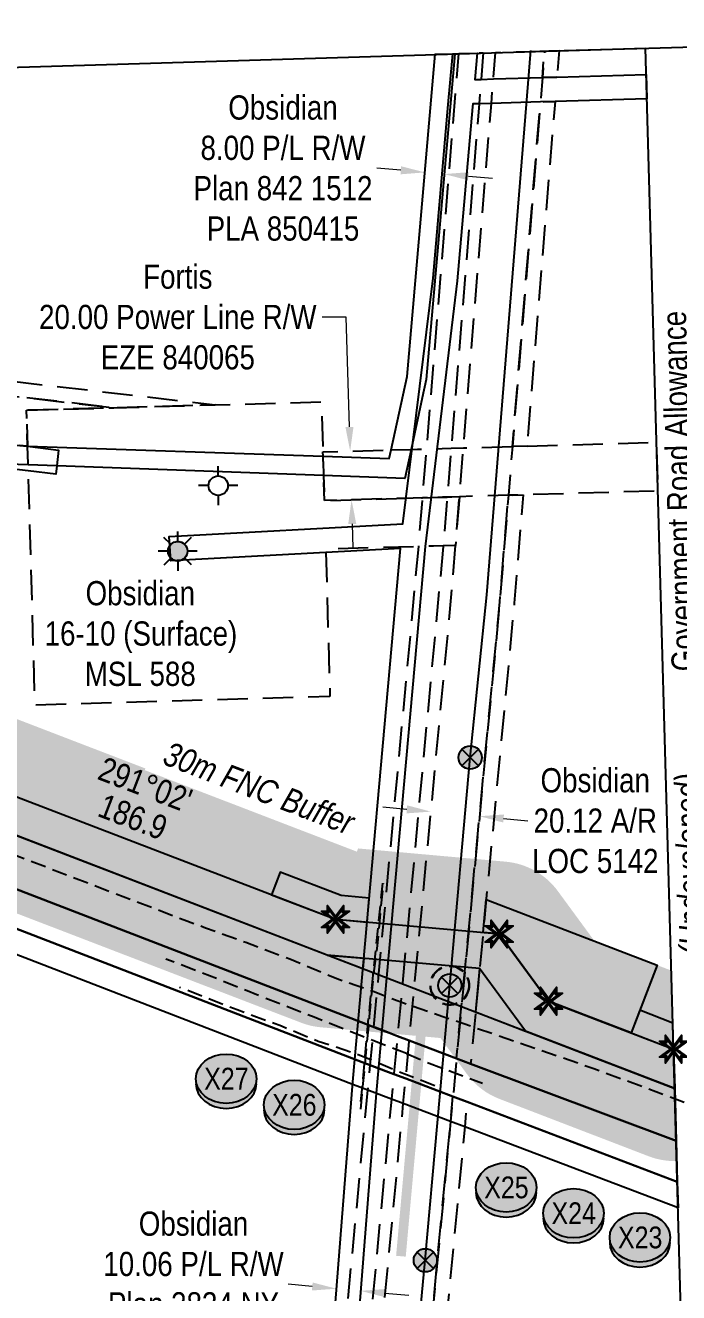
# Model space of a CAD drawing. Extents: x 633209 to 644713, y 5826006 to 5832721.
# Drawn here: x 641038 to 641308, y 5830457 to 5830980 of the extents above; entities that cross this region are included whole.
import ezdxf
from ezdxf.enums import TextEntityAlignment as Align

# ---------------------------------------------------------------- set-up
doc = ezdxf.new("R2010")
doc.units = 0
doc.header["$LTSCALE"] = 5
doc.header["$PDSIZE"] = 0.5
for name, pattern in [('0', [1, 1, 0]), ('DASHED4', [1.875, 1.25, -0.625]), ('foc-ACCESSROAD', [3.75, 2.5, -1.25]), ('foc-FLOWLINE', [3.75, 2.5, -1.25]), ('foc-TRAV', [1.875, 1.25, -0.625]), ('POWERLINE5', [7.799999999999997, 2.399999999999999, -0.6, 0.6, -0.6, 0.6, -0.6, 2.399999999999999]), ('UG_PIPE', [1.875, 1.25, -0.625])]:
    doc.linetypes.add(name, pattern=pattern)
doc.layers.get('Defpoints').update_dxf_attribs({"color": 9})
for name, color, linetype in [('AS-DRILL-T', 8, 'Continuous'), ('AS-PIPE-UG', 44, 'UG_PIPE'), ('AS-POWER', 104, 'foc-POWER'), ('AS-POWER-EXISTING', 72, 'POWERLINE5'), ('AS-ROADS', 254, 'Continuous'), ('C-AR', 13, 'foc-ACCESSROAD'), ('C-FLOWLINE', 13, 'foc-FLOWLINE'), ('C-RW', 13, 'Continuous'), ('C-WS', 13, 'foc-ACCESSROAD'), ('C-WS-S', 8, 'Continuous'), ('CG-NOTES', 7, 'Continuous'), ('F-EZE', 190, 'foc-FLOWLINE'), ('F-RW', 190, 'Continuous'), ('L-BD1', 253, 'Continuous'), ('L-MON', 1, 'Continuous'), ('L-ROAD-T', 7, 'Continuous'), ('L-SEC', 7, 'Continuous'), ('P-BUFFER-H 30m', 51, 'Continuous'), ('P-BUFFER-T', 40, 'Continuous'), ('P-CROSSINGS', 250, 'Continuous'), ('P-PROPOSED', 10, 'Continuous'), ('P-PROPOSED-H', 21, 'Continuous'), ('P-TEMP-H', 41, 'Continuous'), ('P-TEMP_LOG DECK', 46, 'Continuous'), ('P-TEMP_WORKSPACE', 46, 'Continuous'), ('P-TRAV', 4, 'foc-TRAV')]:
    doc.layers.add(name, color=color, linetype=linetype)
for name, color, linetype, lineweight in [('C-AR-T', 13, 'Continuous', 9), ('C-RW-T', 13, 'Continuous', 9), ('C-WS-T', 13, 'Continuous', 9), ('F-EZE-T', 190, 'Continuous', 9), ('T-TEXT', 48, 'Continuous', 18)]:
    doc.layers.add(name, color=color, linetype=linetype, lineweight=lineweight)
doc.layers.add('P-POWER BUFFER', color=7, linetype='DASHED4', true_color=0x007000)
doc.layers.add('P-POWER BUFFER-H', color=7, linetype='0', true_color=0x8aff8a, transparency=0.7)
doc.styles.add('175L', font='ARIALN.TTF', dxfattribs={"height": 20})
doc.styles.add('80CG', font='ARIALN.TTF', dxfattribs={"height": 10})
doc.styles.add('80L', font='ARIALN.TTF', dxfattribs={"height": 10})
doc.styles.add('80LS', font='ARIALNI.TTF', dxfattribs={"height": 10})
doc.styles.add('Crossing', font='ARIALN.TTF', dxfattribs={"height": 10})
doc.styles.add('foc-LtypeFont', font='ARIALN.TTF', dxfattribs={"height": 7.349999999999999})
doc.linetypes.add('foc-POWER', pattern='A,6,-1,["P",foc-LtypeFont,S=0.2,R=0,X=-0.625,Y=-0.75],-1.239999999999999,4', length=12.24)
doc.linetypes.add('foc-POWER-NOLINE', pattern='A,0,-4,["P",foc-LtypeFont,S=0.2,R=0,X=-0.625,Y=-0.75],-8.24', length=12.24)
doc.dimstyles.new('Compass 5 000', dxfattribs={"dimscale": 5, "dimtxt": 9, "dimasz": 2, "dimexe": 0.2, "dimexo": 0.0625, "dimgap": 0.5, "dimtad": 0, "dimtih": 1, "dimtoh": 1, "dimzin": 0, "dimdsep": 46, "dimtxsty": '80CG', "dimcen": 0.1, "dimse1": 1, "dimse2": 1, "dimclrd": 256, "dimclrt": 256, "dimaunit": 1, "dimadec": 4, "dimazin": 0, "dimtfac": 0.06, "dimtofl": 0, "dimtmove": 0, "dimatfit": 1, "dimfxl": 0.2, "dimtolj": 1, "dimtzin": 0, "dimlwd": -1, "dimarcsym": 0})

# ---------------------------------------------------------------- blocks, each defined once
blk = doc.blocks.new('GABD')
for p, q in [((0, 0.8077887898252811), (0, 1.615577579648743)), ((-0.8077887898243716, 0), (-1.615577579648743, 0)), ((1.615577579648743, 0), (0.8077887898243716, 0)), ((0, -0.8077887898252811), (0, -1.615577579648743))]:
    blk.add_line(p, q)
blk.add_circle((0, 0), 0.8)
blk = doc.blocks.new('POWERPOLE')
h = blk.add_hatch(color=255)
edge = h.paths.add_edge_path()
edge.add_arc((0, 0), 0.9600000000000002, 0, 360)
at = {"linetype": 'Continuous'}
for p, q in [((0.678822509938982, -0.678822509938982), (-0.678822509938982, 0.678822509938982)), ((-0.678822509938982, -0.678822509938982), (0.678822509938982, 0.678822509938982))]:
    blk.add_line(p, q, dxfattribs=at)
blk.add_circle((0, 0), 0.9600000000000002, dxfattribs=at)
blk = doc.blocks.new('label_road_undeveloped')
at = {"layer": 'L-ROAD-T', "style": '80L'}
blk.add_text('Government Road Allowance', height=10, dxfattribs=at).set_placement((0, 0), align=Align.MIDDLE_CENTER)
at = {"layer": 'T-TEXT', "style": '80LS'}
blk.add_text('(Undeveloped)', height=10, dxfattribs=at).set_placement((-154.1875899369188, 0), align=Align.MIDDLE_CENTER)
blk = doc.blocks.new('*D387')
at = {"layer": 'C-AR-T', "transparency": 16777216}
for p, q in [((641195.3400901228, 5830656.317779223), (641185.3845817685, 5830657.260038959)), ((641235.2937144302, 5830652.536285586), (641245.2492227873, 5830651.594025849))]:
    blk.add_line(p, q, dxfattribs=at)
for points in [[(641195.4971334122, 5830657.977030615), (641195.1830468334, 5830654.65852783), (641205.2955984769, 5830655.375519486)], [(641235.4507577196, 5830654.195536979), (641235.1366711408, 5830650.877034193), (641225.3382060761, 5830653.478545321)]]:
    blk.add_solid(points, dxfattribs=at)
at = {"layer": 'Defpoints', "color": 0, "transparency": 16777216}
for p in [(641208.9611404764, 5830694.104048999), (641229.0037480756, 5830692.207074834), (641225.3382060761, 5830653.478545321)]:
    blk.add_point(p, dxfattribs=at)
at = {"layer": 'C-AR-T', "transparency": 16777216, "insert": (641273.1482678079, 5830651.594025848), "char_height": 10, "attachment_point": 5, "style": '80CG'}
blk.add_mtext('\\A1;Obsidian\\P20.12 A/R\\PLOC 5142', dxfattribs=at)
blk = doc.blocks.new('*D432')
at = {"layer": 'C-RW-T', "transparency": 16777216}
for p, q in [((641156.2760970824, 5830459.15120076), (641146.3168690065, 5830460.053296173)), ((641186.2200864841, 5830456.438908677), (641196.17931456, 5830455.536813264))]:
    blk.add_line(p, q, dxfattribs=at)
for points in [[(641156.4264463178, 5830460.811072106), (641156.1257478469, 5830457.491329414), (641166.2353251582, 5830458.249105348)], [(641186.3704357195, 5830458.098780023), (641186.0697372486, 5830454.77903733), (641176.2608584083, 5830457.341004089)]]:
    blk.add_solid(points, dxfattribs=at)
at = {"layer": 'Defpoints', "color": 0, "transparency": 16777216}
for p in [(641186.7255261345, 5830684.463075648), (641196.7510593846, 5830683.554974389), (641166.2353251582, 5830458.249105348)]:
    blk.add_point(p, dxfattribs=at)
at = {"layer": 'C-RW-T', "transparency": 16777216, "insert": (641107.2309208483, 5830460.053296173), "char_height": 10, "attachment_point": 5, "style": '80CG'}
blk.add_mtext('\\A1;Obsidian\\P10.06 P/L R/W\\PPlan 3834 NY\\PPLA 2201', dxfattribs=at)
blk = doc.blocks.new('*D434')
at = {"layer": 'C-RW-T', "transparency": 16777216}
for p, q in [((641192.8501928623, 5830920.386145364), (641182.8883104536, 5830921.258440645)), ((641220.7376379136, 5830917.944228694), (641230.6995203131, 5830917.071933413))]:
    blk.add_line(p, q, dxfattribs=at)
for points in [[(641192.9955754091, 5830922.046459098), (641192.7048103155, 5830918.725831631), (641202.812075262, 5830919.513850084)], [(641220.8830204604, 5830919.604542428), (641220.5922553667, 5830916.28391496), (641210.7757555139, 5830918.816523974)]]:
    blk.add_solid(points, dxfattribs=at)
at = {"layer": 'Defpoints', "color": 0, "transparency": 16777216}
for p in [(641202.812075262, 5830919.513850084), (641200.0200696934, 5830887.62828134), (641207.9837499455, 5830886.930955231)]:
    blk.add_point(p, dxfattribs=at)
at = {"layer": 'C-RW-T', "transparency": 16777216, "insert": (641144.1843541098, 5830921.258440645), "char_height": 10, "attachment_point": 5, "style": '80CG'}
blk.add_mtext('\\A1;Obsidian\\P8.00 P/L R/W\\PPlan 842 1512\\PPLA 850415', dxfattribs=at)
blk = doc.blocks.new('*D498')
at = {"layer": 'Defpoints', "color": 0, "transparency": 16777216}
for p in [(641171.9241126257, 5830804.332381707), (641173.0348829998, 5830804.364170155), (641173.6100350064, 5830784.266876091)]:
    blk.add_point(p, dxfattribs=at)
at = {"layer": 'F-EZE-T', "transparency": 16777216}
for p, q in [((641170.3391671886, 5830859.714461824), (641160.3391671887, 5830859.714461823)), ((641171.6380459435, 5830814.328289162), (641170.3391671886, 5830859.714461824)), ((641172.7853313147, 5830774.239180188), (641173.0713979967, 5830764.243272732))]:
    blk.add_line(p, q, dxfattribs=at)
for points in [[(641173.3040305193, 5830814.375966942), (641169.9720613677, 5830814.280611382), (641171.9241126257, 5830804.332381707)], [(641174.4513158905, 5830774.286857967), (641171.1193467389, 5830774.191502407), (641172.4992646325, 5830784.235087642)]]:
    blk.add_solid(points, dxfattribs=at)
at = {"layer": 'F-EZE-T', "transparency": 16777216, "insert": (641100.745033491, 5830859.714461823), "char_height": 10, "attachment_point": 5, "style": '80CG'}
blk.add_mtext('\\A1;Fortis\\P20.00 Power Line R/W\\PEZE 840065', dxfattribs=at)
blk = doc.blocks.new('GAS')
h = blk.add_hatch(color=255)
h.dxf.hatch_style = 1
edge = h.paths.add_edge_path()
edge.add_arc((0, 0), 0.9, 0, 360)
for p, q in [((-0.5711929310346023, 0.5711929297831376), (-1.142385862069204, 1.142385861385264)), ((0, 0.8077887887338874), (0, 1.615577579286764)), ((0.5711929310309642, 0.5711929297831376), (1.142385862065566, 1.142385861385264)), ((-0.8077887898725749, 0), (-1.615577579628734, 0)), ((1.615577579625096, 0), (0.8077887898689368, 0)), ((-0.5711929310346023, -0.5711929316021271), (-1.142385862069204, -1.142385863204253)), ((0, -0.8077887905528768), (0, -1.615577581105753)), ((1.142385862065566, -1.142385863204253), (0.5711929310309642, -0.5711929316021271))]:
    blk.add_line(p, q)
blk.add_circle((0, 0), 0.8000000000000003)
blk = doc.blocks.new('TEMP')
h = blk.add_hatch(color=255)
h.dxf.hatch_style = 1
h.paths.add_polyline_path([(-1.152061661774314, -0.6656854195645795), (-0.6656854224511335, -0.6656854195645795), (-0.6656854224511333, -1.152061655686338), (-5.273248504522599e-10, -0.2514284436956581), (0.6656854183820542, -1.152061663420681), (0.6656854183820542, -0.6656854208922597), (1.152061656810019, -0.6656854053035203), (0.2514284429676993, 5.273251835191672e-10), (1.152061671303363, 0.6656854258011662), (0.6656854287749412, 0.6656854258011663), (0.6656854131859291, 1.15206166422904), (-5.274159997625816e-10, 0.2514284397220763), (-0.6656854269836914, 1.152061669657268), (-0.6656854269836914, 0.6656854303339061), (-1.152061663105632, 0.6656854303339061), (-0.2514284404497631, 5.273246284076549e-10)])
h.paths.add_polyline_path([(0.5656854229146121, 0.8485281473411305), (0.5656854319800914, 0.5656854258011663), (0.8485281444547581, 0.5656854258011663), (0.08318903393992505, -1.110223024625157e-16), (0.8485281399220184, -0.5656854150320215), (0.5656854183820542, -0.5656854240973189), (0.5656854183820542, -0.8485281365719858), (1.110223024625157e-16, -0.08318903609469996), (-0.5656854224511336, -0.848528132039064), (-0.5656854224511336, -0.5656854195645794), (-0.8485281349258003, -0.5656854195645796), (-0.08318903284889523, 0), (-0.8485281394583577, 0.5656854303339061), (-0.5656854269836913, 0.5656854303339061), (-0.5656854269836913, 0.8485281428085727), (0, 0.08318903069412065)], flags=16)
h = blk.add_hatch(color=1)
h.dxf.hatch_style = 1
h.paths.add_polyline_path([(-0.06915469535651364, -0.01037320604065278), (-0.08318903284889517, 5.551115123125783e-17), (-0.8485281349258, -0.5656854195645791), (-0.5656854224511336, -0.5656854195645792), (-0.5656854224511336, -0.8485281320390639), (0.06915469936647578, 0.01037320361108768), (0.08318903393992527, 1.110223024625157e-16), (0.8485281444547581, 0.5656854258011663), (0.5656854319800914, 0.5656854258011663), (0.5656854229146121, 0.8485281473411306)])
at = {"color": 1}
for p, q in [((-0.0831890328488953, 0), (0.0831890339399252, 0)), ((0, 0.0831890306941205), (0, -0.08318903609469999))]:
    blk.add_line(p, q, dxfattribs=at)
at = {"color": 255, "flags": 128}
blk.add_lwpolyline([(-0.251428440449763, 5.27325e-10), (-1.152061663105632, 0.6656854303339061), (-0.6656854269836914, 0.6656854303339061), (-0.6656854269836914, 1.152061669657268), (-5.274159999999999e-10, 0.2514284397220763), (0.6656854131859291, 1.15206166422904), (0.6656854287749412, 0.6656854258011663), (1.152061671303363, 0.6656854258011663), (0.2514284429676991, 5.27325e-10), (1.152061656810019, -0.6656854053035204), (0.6656854183820542, -0.6656854208922596), (0.6656854183820542, -1.152061663420681), (-5.27325e-10, -0.2514284436956586), (-0.6656854224511335, -1.152061655686338), (-0.6656854224511335, -0.6656854195645793), (-1.152061661774314, -0.6656854195645793)], close=True, dxfattribs=at)
at = {"color": 1, "flags": 128}
blk.add_lwpolyline([(-0.0831890328488953, 0), (-0.8485281394583578, 0.5656854303339061), (-0.5656854269836913, 0.5656854303339061), (-0.5656854269836913, 0.8485281428085727), (0, 0.0831890306941205), (0.5656854229146121, 0.8485281473411305), (0.5656854319800914, 0.5656854258011663), (0.8485281444547581, 0.5656854258011663), (0.0831890339399252, 0), (0.8485281399220184, -0.5656854150320214), (0.5656854183820542, -0.5656854240973189), (0.5656854183820542, -0.8485281365719856), (0, -0.08318903609469999), (-0.5656854224511335, -0.848528132039064), (-0.5656854224511335, -0.5656854195645792), (-0.8485281349258001, -0.5656854195645792)], close=True, dxfattribs=at)
blk = doc.blocks.new('xing2')
h = blk.add_hatch(color=50)
h.dxf.hatch_style = 1
edge = h.paths.add_edge_path()
edge.add_ellipse((0, 0), major_axis=(-12.5, 0), ratio=0.8162973455633619, start_angle=0, end_angle=360)
h = blk.add_hatch(color=250)
h.dxf.hatch_style = 1
edge = h.paths.add_edge_path()
edge.add_ellipse((0, -2.047489049626165), major_axis=(-12.5, 0), ratio=0.8162973455633619, start_angle=0, end_angle=180)
edge.add_line((12.5, -2.047489049626165), (12.5, 0))
edge.add_ellipse((0, 0), major_axis=(-12.5, 0), ratio=0.8162973455633619, start_angle=0, end_angle=180, ccw=False)
edge.add_line((-12.5, 0), (-12.5, -2.047489049626165))
at = {"color": 250}
blk.add_ellipse((0, 0), major_axis=(-12.5, 0), ratio=0.8162973455633619, dxfattribs=at)
blk.add_ellipse((0, -2.047489049626165), major_axis=(-12.5, 0), ratio=0.8162973455633619, start_param=0, end_param=3.141592653589793, dxfattribs=at)
at = {"color": 250, "style": 'Crossing'}
blk.add_attdef('CROSSING', text='', height=9, dxfattribs=at).set_placement((0.08916442567715421, 0.0199513138486509), align=Align.MIDDLE_CENTER)
at = {"color": 250, "style": 'Crossing', "flags": 1}
for tag, p in [('OWNER', (0.08916442567715421, -12.49201765665748)), ('DESCRIPTION', (0.08916442567715421, -25.770021277247)), ('LOCATION', (0.08916442567715421, -39.30337514164421)), ('DWG_REF', (0.08916442567715421, -52.83672900604233))]:
    blk.add_attdef(tag, text='', height=9, dxfattribs=at).set_placement(p, align=Align.MIDDLE_CENTER)

msp = doc.modelspace()

# ---------------------------------------------------------------- hatches: boundary and pattern name
at = {"layer": 'AS-ROADS'}
h = msp.add_hatch(color=256, dxfattribs=at)
h.dxf.hatch_style = 1
h.paths.add_polyline_path([(641190.8966684684, 5830471.840084111), (641194.879331529, 5830471.481915856), (641205.0943315317, 5830585.067915866), (641201.1116684685, 5830585.426084197)])
at = {"layer": 'P-BUFFER-H 30m'}
h = msp.add_hatch(color=256, dxfattribs=at)
h.dxf.hatch_style = 1
edge = h.paths.add_edge_path()
edge.add_arc((641305.9513329333, 5830540.963192071), 29.99051038683646, 248.9676891691727, 271.615277853073, ccw=False)
edge.add_line((641295.187907695, 5830512.970703964), (641233.5603606299, 5830536.667186236))
edge.add_arc((641244.3237859104, 5830564.659674345), 29.99051040373772, 216.2181016302601, 248.9676890953022, ccw=False)
edge.add_line((641220.1282314663, 5830546.939463866), (641209.2232082394, 5830561.829415857))
edge.add_line((641209.2232082394, 5830561.829415857), (641159.8021260852, 5830566.258982554))
edge.add_arc((641162.4794160253, 5830596.129751434), 29.99051041377458, 248.9676890007066, 264.87831675682884, ccw=False)
edge.add_line((641151.715990695, 5830568.137263333), (640975.3615747319, 5830635.947511891))
edge.add_arc((640986.1250002874, 5830663.940000021), 29.99051052245911, 248.8709845695123, 248.9676886194539, ccw=False)
edge.add_line((640975.3143442497, 5830635.965718307), (640348.1203442496, 5830878.344718306))
edge.add_arc((640358.9310000499, 5830906.319000023), 29.99051043945846, 198.5275661950334, 248.8709849946447, ccw=False)
edge.add_line((640330.4948712678, 5830896.789189096), (640257.179035728, 5830894.612745114))
edge.add_arc((640256.2891335385, 5830924.59004965), 29.99051038488718, 248.8352324945282, 271.70037535771377, ccw=False)
edge.add_line((640245.4610239443, 5830896.622519266), (640209.472654422, 5830910.556034451))
edge.add_arc((640213.8785086208, 5830932.127716675), 22.01701671879934, 191.3073928856528, 258.4565314137918, ccw=False)
edge.add_line((640192.2888561238, 5830927.810781389), (640172.9182665556, 5830927.235748665))
edge.add_arc((640172.0283643685, 5830957.213053227), 29.99051041088364, 248.83523249443078, 271.70037535178926, ccw=False)
edge.add_line((640161.2002547649, 5830929.245522819), (640143.1310256824, 5830936.241335143))
edge.add_line((640143.1310256824, 5830936.241335143), (640395.4490359941, 5830943.725507556))
edge.add_line((640395.4490359941, 5830943.725507556), (640396.4376908495, 5830940.052632852))
edge.add_line((640396.4376908495, 5830940.052632852), (641002.3055722812, 5830705.915107246))
edge.add_line((641002.3055722812, 5830705.915107246), (641172.756813421, 5830640.374695524))
edge.add_line((641172.756813421, 5830640.374695524), (641236.1755382133, 5830634.690532832))
edge.add_arc((641233.4982483356, 5830604.819763962), 29.99051039892814, 36.21810162531682, 84.87831687397482, ccw=False)
edge.add_line((641257.6938027777, 5830622.539974436), (641272.8068100463, 5830601.904351023))
edge.add_line((641272.8068100463, 5830601.904351023), (641304.5773166349, 5830589.688235307))
edge.add_line((641304.5773166349, 5830589.688235307), (641306.7967109164, 5830510.984598886))
at = {"layer": 'P-POWER BUFFER-H'}
h = msp.add_hatch(color=256, dxfattribs=at)
h.dxf.hatch_style = 1
edge = h.paths.add_edge_path()
edge.add_arc((641213.057, 5830583.567), 7.997469439999953, 0, 360)
at = {"layer": 'P-PROPOSED-H'}
h = msp.add_hatch(color=256, dxfattribs=at)
h.dxf.hatch_style = 1
h.paths.add_polyline_path([(640258.87529306, 5830939.668683077), (640364.6379025268, 5830942.808337579), (640371.433230283, 5830917.563544284), (640991.5185240958, 5830677.931702415), (641165.9052151149, 5830610.878066125), (641233.4982483372, 5830604.819763961), (641253.8181272883, 5830577.074566568), (641305.4933275298, 5830557.204873146), (641305.9513329761, 5830540.963192069), (641244.3237859111, 5830564.659674355), (641225.4065683045, 5830590.489647927), (641162.4794159632, 5830596.129751425), (640986.125, 5830663.94), (640358.931, 5830906.319), (640353.2381497195, 5830927.468065034), (640256.2891335376, 5830924.590049664), (640220.3007640208, 5830938.523564849)])
at = {"layer": 'P-TEMP-H'}
h = msp.add_hatch(color=256, dxfattribs=at)
h.dxf.hatch_style = 1
h.paths.add_polyline_path([(641179.7940025262, 5830619.670137371), (641168.1890812188, 5830620.710275925), (641143.0452386264, 5830630.378365096), (641139.4574301972, 5830621.047535694), (641165.9052151146, 5830610.878066125), (641178.9015725671, 5830609.713214413)])
h = msp.add_hatch(color=256, dxfattribs=at)
h.dxf.hatch_style = 1
h.paths.add_polyline_path([(641228.1135469488, 5830619.089411339), (641298.7124238361, 5830591.943352282), (641287.9489985681, 5830563.950864204), (641253.8181272879, 5830577.074566568), (641233.4982483372, 5830604.819763961), (641226.8195773396, 5830605.418367193)])
h = msp.add_hatch(color=256, dxfattribs=at)
h.dxf.hatch_style = 1
h.paths.add_polyline_path([(641162.4794159632, 5830596.129751425), (641177.5629276285, 5830594.777829977), (641177.1775515449, 5830590.478153642)])
h = msp.add_hatch(color=256, dxfattribs=at)
h.dxf.hatch_style = 1
h.paths.add_polyline_path([(641244.3237859111, 5830564.659674358), (641225.4065683045, 5830590.489647927), (641223.7118821793, 5830572.585182224)])
h = msp.add_hatch(color=256, dxfattribs=at)
h.dxf.hatch_style = 1
h.paths.add_polyline_path([(641305.1879905632, 5830568.032660538), (641291.5368070047, 5830573.281693586), (641287.9489985681, 5830563.950864204), (641305.4933275278, 5830557.204873146)])

# ---------------------------------------------------------------- linework, layer by layer
at = {"layer": 'AS-PIPE-UG', "flags": 128}
for points in [[(640336.953, 5830972.019), (640341.1929999933, 5830956.484000053), (640344.55, 5830943.008000053), (640346.991, 5830934.881), (640349.08, 5830927.159000053), (640351.0269999934, 5830919.881), (640354.123, 5830908.779000053), (640356.035, 5830903.9), (640360.296, 5830901.421), (640367.9629999934, 5830898.512000053), (640380.4769999933, 5830893.723), (640491.8609999934, 5830847.438), (640505.6640000041, 5830841.556), (640521.945, 5830833.141000053), (640549.843, 5830824.432), (640567.7850000041, 5830817.729), (640587.119, 5830809.077000053), (640604.34, 5830802.662), (640620.6419999934, 5830796.606), (640736.4009999933, 5830752.379000053), (640829.928, 5830715.609), (640892.8069999934, 5830691.664), (640983.624, 5830656.554), (641103.432, 5830610.642), (641112.2389999974, 5830607.396999967), (641128.87, 5830601.387), (641147.0699999933, 5830594.52), (641166.453, 5830586.354), (641181.131, 5830581.256), (641195.1570000041, 5830575.937), (641210.2460000041, 5830570.751000053), (641272.52, 5830549.264000054), (641355.112, 5830518.485), (641484.3419999933, 5830468.159), (641589.3399999933, 5830428.251), (641691.626, 5830388.925000053), (641798.888, 5830347.778), (641933.2230000041, 5830295.433), (641944.1620000041, 5830291.673000054), (641959.762, 5830285.753), (641971.151, 5830281.605000054), (641979.3339999934, 5830277.889000054), (641986.415, 5830273.004), (641994.145, 5830267.067), (642011.682, 5830254.308), (642031.0969999933, 5830239.766000053), (642047.63, 5830227.341000053), (642114.424, 5830177.949), (642197.018, 5830117.715), (642321.245, 5830027.351), (642352.029, 5830000.422000053), (642439.7969999934, 5829939.264), (642506.5569999934, 5829888.218000053), (642566.0309999933, 5829844.55), (642615.6210000041, 5829810.488), (642641.8589999934, 5829792.032), (642660.964, 5829778.777000053), (642684.8329999933, 5829762.252), (642695.519, 5829755.065), (642700.714, 5829752.418), (642708.816, 5829748.995999968), (642718.64, 5829745.167), (642735.8879999961, 5829739.312), (642757.2929999983, 5829732.181), (642781.6040000041, 5829724.472000053), (642803.2859999933, 5829717.369000053), (642873.003, 5829691.932), (642965.87, 5829663.422), (643036.1379999934, 5829638.998), (643069.0349999934, 5829627.461), (643074.2339999934, 5829625.766), (643090.466, 5829619.967000053), (643117.514, 5829610.081000053), (643139.1889999955, 5829601.874), (643157.33, 5829594.590999996), (643189.219, 5829585.261)], [(641185.2289999938, 5830625.818), (641182.623, 5830599.954000053), (641181.2469999974, 5830587.753), (641179.4919999954, 5830570.747999967), (641178.3179999933, 5830557.522), (641175.956, 5830532.548)], [(641176.3349999933, 5830532.45300002), (641178.722, 5830557.546), (641179.9390000041, 5830570.681), (641181.6129999934, 5830587.81), (641183.1939999975, 5830600.002), (641185.6709999933, 5830625.767)], [(641195.2369999974, 5830555.442999967), (641181.2509999975, 5830560.790999999), (641169.4000000041, 5830565.503), (641157.0029999934, 5830570.439000053), (641142.1899999974, 5830576.161), (641128.721, 5830581.532), (641110.881, 5830588.706000053), (641095.7399999934, 5830594.441000012)], [(641206.8679999975, 5830542.134), (641191.993, 5830547.892), (641175.0119999934, 5830555.073000053), (641158.6529999934, 5830560.441999967), (641143.504, 5830566.705), (641125.2, 5830573.464), (641101.42, 5830582.747999967)], [(641195.2580000043, 5830555.444), (641204.613, 5830551.468), (641209.7779999934, 5830549.407), (641217.3049999977, 5830546.588), (641226.5579999933, 5830543.183000053)]]:
    msp.add_lwpolyline(points, dxfattribs=at)
at = {"layer": 'AS-POWER', "linetype": 'foc-POWER-NOLINE', "flags": 128}
msp.add_lwpolyline([(641250.3009701123, 5830969.587439308), (641295.2861511196, 5830970.894073905), (642220.3555364059, 5830998.249253986)], dxfattribs=at)
at = {"layer": 'AS-POWER', "flags": 128}
msp.add_lwpolyline([(641164.7204642113, 5830062.942628866), (641202.965, 5830469.975000053), (641213.057, 5830583.567), (641221.487, 5830677.731), (641228.3298722773, 5830744.937868627), (641246.5770430331, 5830969.822371302)], dxfattribs=at)
at = {"layer": 'C-AR', "flags": 128}
msp.add_lwpolyline([(641149.9809104734, 5830062.510951052), (641158.8446984881, 5830160.064941716), (641166.2038576915, 5830241.064446273), (641167.109288292, 5830251.030132027), (641169.2130298665, 5830274.181939619), (641193.8784436, 5830534.746547444), (641194.8548439565, 5830545.063857065), (641196.3425223192, 5830560.783437343), (641198.298772601, 5830581.449291524), (641213.6655333082, 5830743.809101698), (641215.41350659, 5830765.350047233), (641217.049280467, 5830785.51104736), (641218.6850113723, 5830805.670746823), (641230.2366897627, 5830948.042208488), (641231.0541692893, 5830958.118000323), (641231.9595015469, 5830969.061508154), (641252.2060464723, 5830969.648830939), (641251.3010297606, 5830958.710332996), (641250.4845580544, 5830948.647478178), (641238.9307255683, 5830806.250753678), (641237.2949941431, 5830786.091844343), (641233.7208575486, 5830742.046087353), (641217.8193143024, 5830574.032775797), (641215.8631205615, 5830553.367612818), (641214.375373186, 5830537.650324453), (641213.3982860143, 5830527.328584883), (641189.2599711254, 5830272.322917565), (641179.114406896, 5830160.659786243), (641170.250365041, 5830063.104583303)], dxfattribs=at)
msp.add_lwpolyline([(640724.7698529606, 5830862.702666584), (640917.4211217829, 5830840.41948041), (640932.3119473336, 5830838.69664054), (641074.350499109, 5830822.259750864), (641038.295419441, 5830821.226268938), (641038.7199815578, 5830806.428185488), (641033.8966778596, 5830806.795127165), (640930.4304190535, 5830818.770536136), (640915.5417611096, 5830820.494347831), (640724.786871992, 5830842.573538775), (640504.3248628663, 5830816.67798914), (640504.0242220559, 5830828.352987281), (640503.8133699837, 5830836.74903586), (640724.7698529606, 5830862.702666584)], close=True, dxfattribs=at)
at = {"layer": 'C-FLOWLINE', "flags": 128}
msp.add_lwpolyline([(641134.7779784732, 5830062.065702316), (641143.6423215284, 5830159.618985971), (641151.1598889757, 5830242.363605207), (641152.0653496538, 5830252.32928766), (641154.1777254886, 5830275.576932526), (641179.2367780847, 5830540.302034073), (641180.2116343512, 5830550.599975202), (641181.7013933633, 5830566.339729699), (641183.6586907988, 5830587.01771809), (641200.2284521189, 5830764.915741687), (641201.8647351078, 5830785.076047902), (641203.5000821905, 5830805.236428986), (641216.774326185, 5830968.621313794), (641224.4136549176, 5830968.842357138), (641226.8984790993, 5830968.915058677), (641225.992755536, 5830957.97003916), (641225.174943555, 5830947.890635315), (641213.6233355333, 5830805.526401857), (641211.9876011107, 5830785.36610428), (641210.3513830312, 5830765.204993902), (641193.4177979418, 5830583.302231661), (641191.4619112881, 5830562.637892306), (641189.9742183256, 5830546.918313873), (641188.9978083725, 5830536.601005306), (641164.2010227698, 5830274.646724997), (641162.0945819925, 5830251.463110348), (641161.189263148, 5830241.497429258), (641153.7772386066, 5830159.916317878), (641144.9136204873, 5830062.362545246)], dxfattribs=at)
at = {"layer": 'C-RW'}
for points in [[(641197.0912938453, 5830805.052528825), (641194.486512681, 5830793.061349656), (641160.9708818838, 5830794.259930624), (641050.7654840343, 5830798.199852779), (641038.9435565111, 5830798.617201257), (641026.5797737951, 5830799.05345701), (641026.8538504157, 5830807.04328713), (641033.8966778596, 5830806.795127165), (641038.7199815578, 5830806.428185488), (641160.7415265568, 5830802.26614977), (641188.0888469844, 5830801.289744263), (641188.8537810602, 5830804.817038533), (641195.4224674989, 5830835.11780101), (641207.0878739444, 5830968.340353589), (641214.2995451036, 5830968.54900806), (641215.1320895363, 5830968.573096662), (641203.3413694472, 5830833.90121844), (641201.71767716, 5830826.349906723), (641197.0912938453, 5830805.052528825)], [(640304.795621403, 5830793.241210187), (640493.2367853592, 5830815.375579431), (640514.5236596562, 5830817.875943607), (640724.786871992, 5830842.573538775), (640915.5417611096, 5830820.494347831), (640930.4304190535, 5830818.770536136), (641033.8966778596, 5830806.795127165), (641038.7199815578, 5830806.428185488), (641051.5180592355, 5830804.743429963), (641050.7654840343, 5830798.199852779), (641050.3744813062, 5830794.818327905), (641039.0144026021, 5830796.133822497), (640929.4903724907, 5830808.814012099), (640914.6020705034, 5830810.537137475), (640724.8031863791, 5830832.509891637), (640515.6898742903, 5830807.947364179), (640494.4029999934, 5830805.447000053), (640309.91554037, 5830783.777034342), (640260.9524991976, 5830725.478216884), (640253.303570074, 5830731.91093341)]]:
    msp.add_lwpolyline(points, close=True, dxfattribs=at)
for points in [[(641153.1561156185, 5830291.222425181), (641172.982, 5830543.668), (641192.7409473831, 5830764.120389396), (641161.881919609, 5830762.453592795), (641097.7995353765, 5830758.99365142), (641097.2241749621, 5830769.035546089), (641193.6476268247, 5830774.236295088), (641206.1558174733, 5830875.741849995), (641212.4426176874, 5830947.52513569), (641214.2995451036, 5830968.54900806), (641215.1320895363, 5830968.573096662), (641216.774326185, 5830968.621313794), (641224.4136549176, 5830968.842357138), (641223.4454530482, 5830957.895730427), (641225.992755536, 5830957.97003916), (641231.0541692893, 5830958.118000323), (641251.3010297606, 5830958.710332996), (641257.3390233119, 5830958.887285684), (641294.1368679723, 5830959.924962386), (641294.4500998785, 5830949.96333762), (641256.5228889225, 5830948.827942615), (641250.4849842517, 5830948.647490513), (641230.2366897627, 5830948.042208488), (641225.174943555, 5830947.890635315), (641222.5573594336, 5830947.812692036), (641222.4529976535, 5830946.628369465), (641216.1639551725, 5830874.733786331), (641202.9162517709, 5830764.992564654), (641182.6612076075, 5830539.005177998), (641163.169691109, 5830290.306951257)], [(640981.8735133142, 5830643.431095477), (641178.3007496963, 5830567.633689495), (641181.7010280243, 5830566.339719186), (641182.3238162121, 5830566.10267275), (641188.0890940157, 5830563.91983733), (641191.4623752697, 5830562.638706613), (641196.3429282939, 5830560.784149798), (641215.8631205615, 5830553.367612818), (641221.6834931716, 5830551.156278921), (641306.5620068985, 5830519.3076173), (641306.5620068985, 5830519.3076173), (641307.0371922308, 5830502.456707207), (641220.1952993656, 5830535.440276426), (641214.3750078448, 5830537.650313883), (641194.8548439565, 5830545.063857065), (641189.9742183256, 5830546.918313873), (641186.6690760257, 5830548.173588664), (641180.2116343512, 5830550.599975202), (641176.8657821557, 5830551.857582505), (640976.3823502631, 5830629.224032237)]]:
    msp.add_lwpolyline(points, dxfattribs=at)
at = {"layer": 'C-WS', "flags": 128}
msp.add_lwpolyline([(641217.049280467, 5830785.51104736), (641215.41350659, 5830765.350047233), (641210.3513830312, 5830765.204993902), (641206.2791081625, 5830765.088682163), (641200.2284521189, 5830764.915741687), (641161.8430206656, 5830763.815454392), (641161.881919609, 5830762.453592795), (641163.5881686835, 5830702.91291746), (641041.7849605622, 5830699.422621508), (641039.0144026021, 5830796.133822497), (641038.9435565111, 5830798.617201257), (641038.7199815578, 5830806.428185488), (641038.295419441, 5830821.226268938), (641074.350499109, 5830822.259750864), (641116.2066484005, 5830823.458915598), (641160.0978997422, 5830824.716596073), (641160.6914268179, 5830804.011077572), (641160.7415265568, 5830802.26614977), (641160.9708818838, 5830794.259930624), (641161.2670113707, 5830783.913259567), (641197.9801929997, 5830784.965173412), (641201.8647351078, 5830785.076047902), (641208.0974603486, 5830785.254959628), (641211.9876011107, 5830785.36610428), (641217.049280467, 5830785.51104736)], close=True, dxfattribs=at)
at = {"layer": 'F-EZE', "flags": 128}
for points in [[(641257.3390233119, 5830958.887285684), (641251.3010297606, 5830958.710332996), (641252.2060464723, 5830969.648830939), (641258.2437079744, 5830969.824273775), (641257.3390233119, 5830958.887285684)], [(641244.9681592877, 5830806.424062487), (641238.9307255683, 5830806.250753678), (641250.4849842517, 5830948.647490513), (641256.5228889225, 5830948.827942615), (641244.9681592877, 5830806.424062487)], [(640752.9621705541, 5830865.561342777), (640914.9537997594, 5830846.912560386), (640932.8903455847, 5830844.825948208), (641116.2066484005, 5830823.458915598), (641074.350499109, 5830822.259750864), (640929.273939517, 5830839.04813219), (640914.3748078779, 5830840.772918602), (640914.3748078779, 5830840.772918602), (640724.7698529606, 5830862.702666584), (640503.8133699837, 5830836.74903586), (640487.338317723, 5830834.81387009), (640479.1827316807, 5830837.97158953), (640503.1625717063, 5830840.776672915), (640503.7028572565, 5830840.839573917), (640521.7974439553, 5830842.937490805), (640724.7647472591, 5830868.741404917), (640752.9621705541, 5830865.561342777)], [(641188.8537810602, 5830804.817038533), (641197.0912938453, 5830805.052528825), (641199.8012012319, 5830805.13092344), (641203.500508395, 5830805.236441316), (641209.9153447316, 5830805.41982422), (641213.6233355333, 5830805.526401857), (641218.6850113723, 5830805.670746823), (641238.9307255683, 5830806.250753678), (641244.9676721892, 5830806.424048392), (641298.4223103678, 5830807.955615208), (641298.9889841633, 5830787.860362773), (641243.3324730289, 5830786.264450688), (641237.2950144025, 5830786.091144212), (641217.049280467, 5830785.51104736), (641211.9876011107, 5830785.36610428), (641208.0974603486, 5830785.254959628), (641201.8647351078, 5830785.076047902), (641197.9801929997, 5830784.965173412), (641161.2670113707, 5830783.913259567), (641160.9708818838, 5830794.259930624), (641160.7415265568, 5830802.26614977), (641160.6914268179, 5830804.011077572), (641188.8537810602, 5830804.817038533)], [(641223.6396060137, 5830571.821342777), (641221.6834931716, 5830551.156278921), (641215.8631205615, 5830553.367612818), (641217.8188880606, 5830574.032763484), (641233.7208575486, 5830742.046087353), (641237.2949941431, 5830786.091844343), (641243.3324730289, 5830786.264450688), (641239.7016909361, 5830741.520438348), (641223.6396060137, 5830571.821342777)]]:
    msp.add_lwpolyline(points, close=True, dxfattribs=at)
msp.add_lwpolyline([(641170.250365041, 5830063.104583303), (641179.114406896, 5830160.659786243), (641189.2599711254, 5830272.322917565), (641213.397859773, 5830527.328572625), (641214.3750078448, 5830537.650313883), (641220.1952993656, 5830535.440276426), (641219.218733892, 5830525.117749489), (641195.2386836072, 5830271.767797478), (641185.1600066299, 5830160.83742497), (641176.2956126713, 5830063.281630614)], dxfattribs=at)
at = {"layer": 'F-RW'}
msp.add_lwpolyline([(640986.125, 5830663.94), (641305.9513329761, 5830540.963192068), (641306.5620068985, 5830519.3076173), (641221.6834931716, 5830551.156278921), (641215.8631205615, 5830553.367612818), (641196.3429485457, 5830560.783449672), (641191.4623984143, 5830562.637906427), (641188.0890940157, 5830563.91983733), (641182.3241759021, 5830566.104985498), (641181.7009875244, 5830566.341119391), (641178.3007496963, 5830567.633689495), (640981.8735133142, 5830643.431095477), (640916.2084878483, 5830668.842645685), (640901.6838042431, 5830674.463471436), (640551.1363875358, 5830810.12291124), (640531.177478658, 5830817.853909489), (640504.0242220559, 5830828.352987281), (640491.1719733307, 5830833.329334138), (640479.1827316807, 5830837.97158953), (640376.9300428805, 5830877.928568347), (640342.2613596163, 5830891.326274288), (640328.6907966298, 5830941.74121668), (640348.946843112, 5830943.410364161), (640358.931, 5830906.319)], close=True, dxfattribs=at)
msp.add_lwpolyline([(640976.3823502631, 5830629.224032237), (641176.8657821557, 5830551.857582505), (641180.2116343512, 5830550.599975202), (641186.6690760257, 5830548.173588664), (641189.9742183256, 5830546.918313873), (641194.8548439565, 5830545.063857065), (641214.3750078448, 5830537.650313883), (641220.1952993656, 5830535.440276426), (641307.0371922308, 5830502.456707207), (641307.3423447232, 5830491.63546147), (641219.218733892, 5830525.117749489), (641213.3982860143, 5830527.328584883), (641193.8784436, 5830534.746547444), (641188.9973212478, 5830536.600991187), (641185.7324345967, 5830537.842215858), (641179.2364127382, 5830540.302023507), (641175.9676137349, 5830541.539637747), (641173.3605651157, 5830542.495386557), (640972.6259687754, 5830619.980967929)], dxfattribs=at)
at = {"layer": 'L-SEC'}
for p in [(640499.3767542688, 5830946.808176781), (641316.4856474018, 5830167.397819348)]:
    msp.add_line(p, (641293.8287357235, 5830970.851875448), dxfattribs=at)
at = {"layer": 'P-POWER BUFFER', "linetype": 'DASHED4', "lineweight": 30}
msp.add_circle((641213.057, 5830583.567), 7.997469439999953, dxfattribs=at)
at = {"layer": 'P-TEMP_LOG DECK', "flags": 128}
msp.add_lwpolyline([(641228.1135469488, 5830619.089411339), (641298.7124238361, 5830591.943352282), (641287.9489985681, 5830563.950864204), (641253.8181272879, 5830577.074566568), (641233.4982483372, 5830604.819763961), (641226.8195773396, 5830605.418367193)], close=True, dxfattribs=at)
at = {"layer": 'P-TEMP_WORKSPACE', "flags": 128}
for points in [[(641179.7940025262, 5830619.670137371), (641168.1890812188, 5830620.710275925), (641143.0452386264, 5830630.378365096), (641139.4574301972, 5830621.047535694), (641165.9052151146, 5830610.878066125), (641178.9015725671, 5830609.713214413)], [(641162.4794159632, 5830596.129751425), (641177.5629276285, 5830594.777829977), (641177.1775515449, 5830590.478153642)], [(641305.1879905632, 5830568.032660538), (641291.5368070047, 5830573.281693586), (641287.9489985681, 5830563.950864204), (641305.4933275278, 5830557.204873146)]]:
    msp.add_lwpolyline(points, close=True, dxfattribs=at)
msp.add_lwpolyline([(641244.3237859111, 5830564.659674358), (641225.4065683045, 5830590.489647927), (641223.7118821793, 5830572.585182224), (641244.3237859111, 5830564.659674358)], dxfattribs=at)
at = {"layer": 'P-TRAV', "flags": 128}
msp.add_lwpolyline([(641325.835528897, 5830549.38306888), (641305.4933275298, 5830557.204873146)], dxfattribs=at)

# ---------------------------------------------------------------- block references
at = {"layer": 'AS-DRILL-T', "color": 3, "xscale": 4.999999999999848, "yscale": 4.999999999999848, "zscale": 4.999999999999848}
msp.add_blockref('GABD', (641117.4252844717, 5830790.07104638), dxfattribs=at)
at = {"layer": 'AS-POWER-EXISTING', "xscale": 4.9984184, "yscale": 4.9984184, "zscale": 4.9984184}
for p in [(641221.487, 5830677.731), (641213.057, 5830583.567), (641213.057, 5830583.567), (641202.965, 5830469.975000053), (641202.965, 5830469.975000053)]:
    msp.add_blockref('POWERPOLE', p, dxfattribs=at)
at = {"layer": 'C-WS-S', "xscale": 4.999999999999792, "yscale": 4.999999999999792, "zscale": 4.999999999999792, "rotation": 0.2260728010244115}
msp.add_blockref('GAS', (641100.7261400694, 5830762.985641263), dxfattribs=at)
at = {"layer": 'CG-NOTES', "xscale": 0.9996836799999999, "yscale": 0.9996836799999999, "zscale": 0.9996836799999999, "rotation": 91.60030847652281}
msp.add_blockref('label_road_undeveloped', (641307.6676894618, 5830787.817764507), dxfattribs=at)
at = {"layer": 'L-MON', "color": 5, "xscale": 4.9984184, "yscale": 4.9984184, "zscale": 4.9984184}
for p in [(641165.9052151146, 5830610.878066125), (641233.4982483372, 5830604.819763961), (641253.8181272879, 5830577.074566568), (641305.4933275298, 5830557.204873146)]:
    msp.add_blockref('TEMP', p, dxfattribs=at)
at = {"layer": 'P-CROSSINGS', "xscale": 0.99968368, "yscale": 0.99968368, "zscale": 0.99968368}
for p, values in [((641120.7199158728, 5830545.006610665), {'CROSSING': 'X27'}), ((641148.8009994194, 5830534.210869959), {'CROSSING': 'X26'}), ((641236.3716444778, 5830500.084655032), {'CROSSING': 'X25'}), ((641264.1540013285, 5830489.404216127), {'CROSSING': 'X24'}), ((641291.6101470533, 5830479.410328353), {'CROSSING': 'X23'})]:
    msp.add_blockref('xing2', p, dxfattribs=at).add_auto_attribs(values)

# ---------------------------------------------------------------- texts
at = {"layer": 'C-WS-T', "insert": (641045.0742975724, 5830750.643261414), "char_height": 9.996799999999611, "attachment_point": 1, "style": '80L'}
msp.add_mtext_dynamic_manual_height_columns('\\pi17.588;Obsidian\\P\\pi0.67618;16-10 (Surface)\\P\\pi17.264;MSL 588', width=78.99463617133075, gutter_width=49.99979993677891, heights=[0], dxfattribs=at)

# ---------------------------------------------------------------- dimensions: what is measured, and where the dimension line sits
at = {"layer": 'C-AR-T'}
dim = msp.add_linear_dim(base=(641225.3382060761, 5830653.478545321), p1=(641208.9611404764, 5830694.104049), p2=(641229.0037480756, 5830692.207074835), angle=354.59322847191135, text='Obsidian\\P20.12 A/R\\PLOC 5142', dimstyle='Compass 5 000', dxfattribs=at)
dim.commit()
dim.dimension.update_dxf_attribs({"geometry": '*D387', "text_midpoint": (641273.1482678079, 5830651.594025848), "dimtype": 161})
at = {"layer": 'C-RW-T'}
dim = msp.add_linear_dim(base=(641202.812075262, 5830919.513850084), p1=(641207.9837499454, 5830886.93095523), p2=(641200.0200696934, 5830887.62828134), angle=174.9957562509596, text='Obsidian\\P8.00 P/L R/W\\PPlan 842 1512\\PPLA 850415', dimstyle='Compass 5 000', dxfattribs=at)
dim.commit()
dim.dimension.update_dxf_attribs({"geometry": '*D434', "text_midpoint": (641144.1843541098, 5830921.258440645), "dimtype": 161})
at = {"layer": 'F-EZE-T'}
dim = msp.add_linear_dim(base=(641171.9241126257, 5830804.332381707), p1=(641173.6100350065, 5830784.266876092), p2=(641173.0348829997, 5830804.364170155), angle=91.63926498631945, text='Fortis\\P20.00 Power Line R/W\\PEZE 840065', dimstyle='Compass 5 000', dxfattribs=at)
dim.commit()
dim.dimension.update_dxf_attribs({"geometry": '*D498', "text_midpoint": (641100.745033491, 5830859.714461823), "dimtype": 161})

# ---------------------------------------------------------------- next in the draw order: texts
at = {"layer": 'P-BUFFER-T', "insert": (641097.1406363075, 5830684.723393352), "char_height": 9.996839999999716, "attachment_point": 1, "rotation": 338.96768911789536, "style": '80L', "bg_fill": 2}
msp.add_mtext_dynamic_manual_height_columns('\\pi0.37693;{\\fArial Narrow|b0|i1|c0|p34;30m FNC Buffer}', width=83.85173216163464, gutter_width=50.01580499437713, heights=[0], dxfattribs=at)

# ---------------------------------------------------------------- next in the draw order: linework, layer by layer
at = {"layer": 'P-PROPOSED', "flags": 128}
msp.add_lwpolyline([(640258.87529306, 5830939.668683077), (640364.6379025268, 5830942.808337579), (640371.433230283, 5830917.563544284), (640991.5185240958, 5830677.931702415), (641165.9052151149, 5830610.878066125), (641233.4982483372, 5830604.819763961), (641253.8181272883, 5830577.074566568), (641305.4933275298, 5830557.204873146), (641305.9513329761, 5830540.963192069), (641244.3237859111, 5830564.659674355), (641225.4065683045, 5830590.489647927), (641162.4794159632, 5830596.129751425), (640986.125, 5830663.94), (640358.931, 5830906.319), (640353.2381497195, 5830927.468065034), (640256.2891335376, 5830924.590049664), (640220.3007640208, 5830938.523564849)], close=True, dxfattribs=at)

# ---------------------------------------------------------------- next in the draw order: texts
at = {"layer": 'L-BD1', "color": 3, "style": '175L'}
for s, p in [("291°02'", (641087.3314416839, 5830666.527719261)), ('186.9', (641082.2188146817, 5830653.231287409))]:
    msp.add_text(s, height=9.9968368, rotation=338.9676891183444, dxfattribs=at).set_placement(p, align=Align.MIDDLE_CENTER)

# ---------------------------------------------------------------- next in the draw order: dimensions: what is measured, and where the dimension line sits
at = {"layer": 'C-RW-T'}
dim = msp.add_linear_dim(base=(641166.2353251582, 5830458.249105348), p1=(641196.7510593846, 5830683.554974389), p2=(641186.7255261345, 5830684.463075648), angle=174.82433804443195, text='Obsidian\\P10.06 P/L R/W\\PPlan 3834 NY\\PPLA 2201', dimstyle='Compass 5 000', dxfattribs=at)
dim.commit()
dim.dimension.update_dxf_attribs({"geometry": '*D432', "text_midpoint": (641107.2309208483, 5830460.053296173), "dimtype": 161})

doc.saveas('drawing.dxf')
